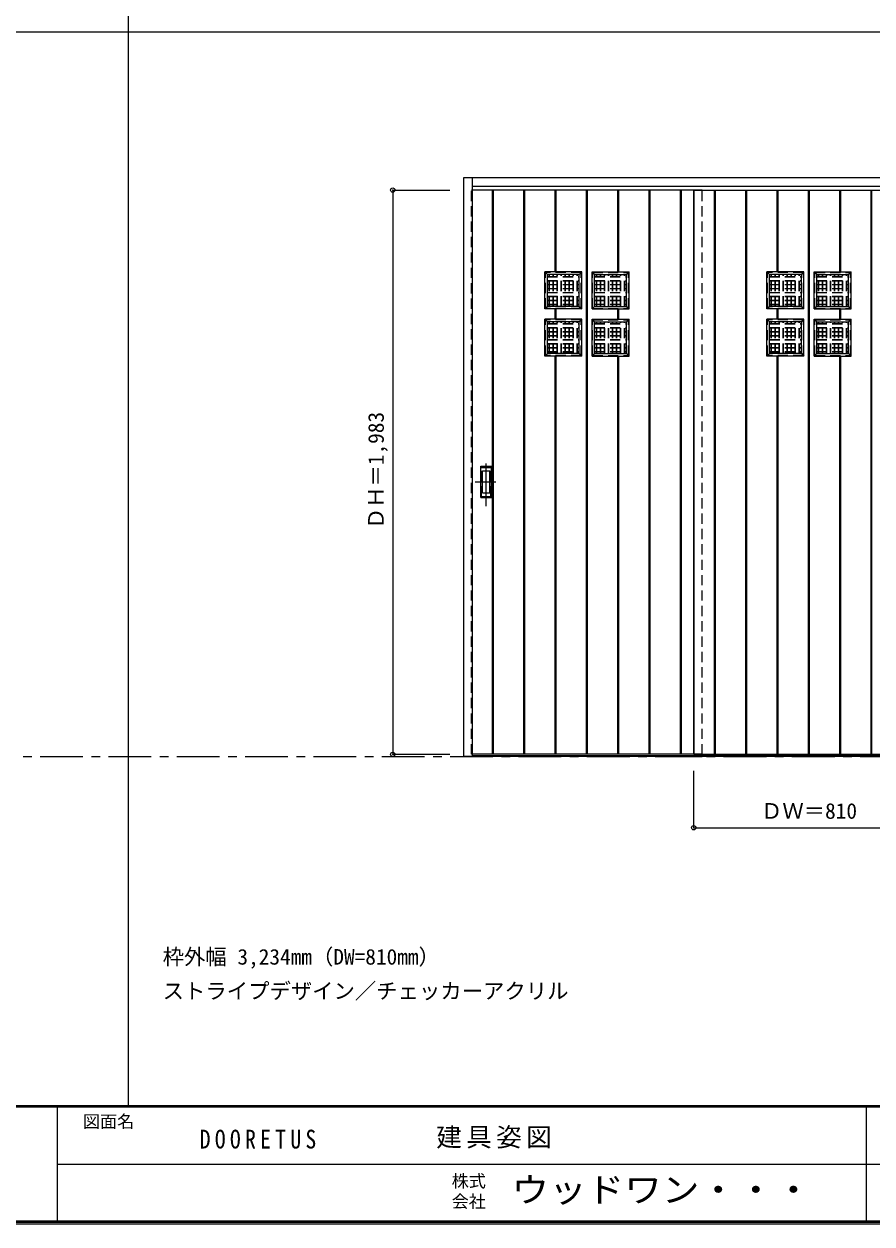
# Model space of a CAD drawing. Units: millimetres, scale not verified. Extents: x -6000 to 5700, y -4307 to 4260.
# Drawn here: x -267 to 2711, y -4205 to 12 of the extents above; entities that cross this region are included whole.
import ezdxf
from ezdxf.enums import TextEntityAlignment as Align

# ---------------------------------------------------------------- set-up
doc = ezdxf.new("R2010")
doc.units = ezdxf.units.MM
doc.header["$LTSCALE"] = 30
doc.header["$PDMODE"] = 32
doc.header["$PDSIZE"] = 15
doc.linetypes.add('CHAIN1', pattern=[8, 5, -1, 1, -1])
doc.linetypes.add('DASHED1', pattern=[1.8, 1.2, -0.6])
for name, color, linetype in [('0-1_通り芯', 7, 'CHAIN1'), ('0-2_扉', 7, 'Continuous'), ('0-3_仕上げ', 3, 'Continuous'), ('0-4_枠', 3, 'Continuous'), ('0-6_引手', 7, 'Continuous'), ('0-A_文字', 7, 'Continuous'), ('0-B_寸法', 7, 'Continuous'), ('0-C_ハッチ', 4, 'Continuous'), ('F-1_枠', 6, 'Continuous'), ('F-A_文字', 7, 'Continuous')]:
    doc.layers.add(name, color=color, linetype=linetype)
doc.styles.add('ＭＳ ゴシック', font='')
doc.styles.get('ＭＳ ゴシック').set_extended_font_data('MS Gothic')

msp = doc.modelspace()

# ---------------------------------------------------------------- linework, layer by layer
at = {"layer": '0-1_通り芯'}
msp.add_line((-5490, -2562.5), (5690, -2562.5), dxfattribs=at)
at = {"layer": '0-2_扉', "color": 4, "linetype": 'DASHED1'}
for p, q in [((1305, -2554.5), (1305, -571.5)), ((1308, -571.5), (1305, -571.5)), ((2115, -2554.5), (2115, -571.5)), ((1308, -2554.5), (1305, -2554.5))]:
    msp.add_line(p, q, dxfattribs=at)
at = {"layer": '0-2_扉', "color": 3}
for p, q in [((2115, -571.5), (1308, -571.5)), ((2085, -571.5), (2895, -571.5)), ((2085, -2554.5), (2085, -571.5)), ((2115, -2554.5), (1308, -2554.5)), ((2085, -2554.5), (2895, -2554.5)), ((2085, -2562.5), (2115, -2562.5))]:
    msp.add_line(p, q, dxfattribs=at)
at = {"layer": '0-3_仕上げ'}
for p, q in [((1378, -2554.5), (1378, -571.5)), ((1382, -2554.5), (1382, -571.5)), ((1488, -2554.5), (1488, -571.5)), ((1492, -2554.5), (1492, -571.5)), ((1598, -859.5), (1598, -571.5)), ((1602, -859.5), (1602, -571.5)), ((1708, -2554.5), (1708, -571.5)), ((1712, -2554.5), (1712, -571.5)), ((1818, -859.5), (1818, -571.5)), ((1822, -859.5), (1822, -571.5)), ((1928, -2554.5), (1928, -571.5)), ((1932, -2554.5), (1932, -571.5)), ((2038, -2554.5), (2038, -571.5)), ((2042, -2554.5), (2042, -571.5)), ((2087, -2554.5), (2087, -571.5)), ((2158, -2554.5), (2158, -571.5)), ((2162, -2554.5), (2162, -571.5)), ((2268, -2554.5), (2268, -571.5)), ((2272, -2554.5), (2272, -571.5)), ((2378, -859.5), (2378, -571.5)), ((2382, -859.5), (2382, -571.5)), ((2488, -2554.5), (2488, -571.5)), ((2492, -2554.5), (2492, -571.5)), ((2598, -859.5), (2598, -571.5)), ((2602, -859.5), (2602, -571.5)), ((2708, -2554.5), (2708, -571.5)), ((1692, -859.5), (1562, -859.5)), ((1562, -989.5), (1562, -859.5)), ((1562, -859.5), (1571, -868.5)), ((1683, -868.5), (1571, -868.5)), ((1571, -980.5), (1571, -868.5)), ((1683, -868.5), (1692, -859.5)), ((1683, -980.5), (1683, -868.5)), ((1692, -989.5), (1692, -859.5)), ((1728, -859.5), (1858, -859.5)), ((1728, -989.5), (1728, -859.5)), ((1737, -868.5), (1728, -859.5)), ((1737, -868.5), (1849, -868.5)), ((1737, -980.5), (1737, -868.5)), ((1858, -859.5), (1849, -868.5)), ((1849, -980.5), (1849, -868.5)), ((1858, -989.5), (1858, -859.5)), ((2472, -859.5), (2342, -859.5)), ((2342, -989.5), (2342, -859.5)), ((2342, -859.5), (2351, -868.5)), ((2463, -868.5), (2351, -868.5)), ((2351, -980.5), (2351, -868.5)), ((2463, -868.5), (2472, -859.5)), ((2463, -980.5), (2463, -868.5)), ((2472, -989.5), (2472, -859.5)), ((2508, -859.5), (2638, -859.5)), ((2508, -989.5), (2508, -859.5)), ((2517, -868.5), (2508, -859.5)), ((2517, -868.5), (2629, -868.5)), ((2517, -980.5), (2517, -868.5)), ((2638, -859.5), (2629, -868.5)), ((2629, -980.5), (2629, -868.5)), ((2638, -989.5), (2638, -859.5)), ((1692, -989.5), (1562, -989.5)), ((1598, -1025.5), (1598, -989.5)), ((1602, -1025.5), (1602, -989.5)), ((1683, -980.5), (1692, -989.5)), ((1737, -980.5), (1728, -989.5)), ((1728, -989.5), (1858, -989.5)), ((1818, -1025.5), (1818, -989.5)), ((1822, -1025.5), (1822, -989.5)), ((2472, -989.5), (2342, -989.5)), ((2378, -1025.5), (2378, -989.5)), ((2382, -1025.5), (2382, -989.5)), ((2463, -980.5), (2472, -989.5)), ((2517, -980.5), (2508, -989.5)), ((2508, -989.5), (2638, -989.5)), ((2598, -1025.5), (2598, -989.5)), ((2602, -1025.5), (2602, -989.5)), ((1692, -1025.5), (1562, -1025.5)), ((1562, -1155.5), (1562, -1025.5)), ((1562, -1025.5), (1571, -1034.5)), ((1683, -1034.5), (1571, -1034.5)), ((1571, -1146.5), (1571, -1034.5)), ((1683, -1034.5), (1692, -1025.5)), ((1683, -1146.5), (1683, -1034.5)), ((1692, -1155.5), (1692, -1025.5)), ((1728, -1025.5), (1858, -1025.5)), ((1728, -1155.5), (1728, -1025.5)), ((1737, -1034.5), (1728, -1025.5)), ((1737, -1034.5), (1849, -1034.5)), ((1737, -1146.5), (1737, -1034.5)), ((1858, -1025.5), (1849, -1034.5)), ((1849, -1146.5), (1849, -1034.5)), ((1858, -1155.5), (1858, -1025.5)), ((2472, -1025.5), (2342, -1025.5)), ((2342, -1155.5), (2342, -1025.5)), ((2342, -1025.5), (2351, -1034.5)), ((2463, -1034.5), (2351, -1034.5)), ((2351, -1146.5), (2351, -1034.5)), ((2463, -1034.5), (2472, -1025.5)), ((2463, -1146.5), (2463, -1034.5)), ((2472, -1155.5), (2472, -1025.5)), ((2508, -1025.5), (2638, -1025.5)), ((2508, -1155.5), (2508, -1025.5)), ((2517, -1034.5), (2508, -1025.5)), ((2517, -1034.5), (2629, -1034.5)), ((2517, -1146.5), (2517, -1034.5)), ((2638, -1025.5), (2629, -1034.5)), ((2629, -1146.5), (2629, -1034.5)), ((2638, -1155.5), (2638, -1025.5)), ((1692, -1155.5), (1562, -1155.5)), ((1598, -2554.5), (1598, -1155.5)), ((1602, -2554.5), (1602, -1155.5)), ((1683, -1146.5), (1692, -1155.5)), ((1737, -1146.5), (1728, -1155.5)), ((1728, -1155.5), (1858, -1155.5)), ((1818, -2554.5), (1818, -1155.5)), ((1822, -2554.5), (1822, -1155.5)), ((2472, -1155.5), (2342, -1155.5)), ((2378, -2554.5), (2378, -1155.5)), ((2382, -2554.5), (2382, -1155.5)), ((2463, -1146.5), (2472, -1155.5)), ((2517, -1146.5), (2508, -1155.5)), ((2508, -1155.5), (2638, -1155.5)), ((2598, -2554.5), (2598, -1155.5)), ((2602, -2554.5), (2602, -1155.5))]:
    msp.add_line(p, q, dxfattribs=at)
at = {"layer": '0-3_仕上げ', "color": 7}
for p, q in [((1380, -2554.5), (1380, -571.5)), ((1490, -2554.5), (1490, -571.5)), ((1600, -859.5), (1600, -571.5)), ((1710, -2554.5), (1710, -571.5)), ((1820, -859.5), (1820, -571.5)), ((1930, -2554.5), (1930, -571.5)), ((2040, -2554.5), (2040, -571.5)), ((2160, -2554.5), (2160, -571.5)), ((2270, -2554.5), (2270, -571.5)), ((2380, -859.5), (2380, -571.5)), ((2490, -2554.5), (2490, -571.5)), ((2600, -859.5), (2600, -571.5)), ((2710, -2554.5), (2710, -571.5)), ((1600, -1025.5), (1600, -989.5)), ((1820, -1025.5), (1820, -989.5)), ((2380, -1025.5), (2380, -989.5)), ((2600, -1025.5), (2600, -989.5)), ((1600, -2554.5), (1600, -1155.5)), ((1820, -2554.5), (1820, -1155.5)), ((2380, -2554.5), (2380, -1155.5)), ((2600, -2554.5), (2600, -1155.5))]:
    msp.add_line(p, q, dxfattribs=at)
at = {"layer": '0-3_仕上げ', "linetype": 'DASHED1'}
for p, q in [((1690, -861.5), (1564, -861.5)), ((1690, -987.5), (1690, -861.5)), ((1730, -861.5), (1856, -861.5)), ((1730, -987.5), (1730, -861.5)), ((2470, -861.5), (2344, -861.5)), ((2470, -987.5), (2470, -861.5)), ((2510, -861.5), (2636, -861.5)), ((2510, -987.5), (2510, -861.5)), ((1690, -1027.5), (1564, -1027.5)), ((1690, -1153.5), (1690, -1027.5)), ((1730, -1027.5), (1856, -1027.5)), ((1730, -1153.5), (1730, -1027.5)), ((2470, -1027.5), (2344, -1027.5)), ((2470, -1153.5), (2470, -1027.5)), ((2510, -1027.5), (2636, -1027.5)), ((2510, -1153.5), (2510, -1027.5))]:
    msp.add_line(p, q, dxfattribs=at)
for points in [[(1690, -987.5), (1564, -987.5), (1564, -861.5)], [(1730, -987.5), (1856, -987.5), (1856, -861.5)], [(2470, -987.5), (2344, -987.5), (2344, -861.5)], [(2510, -987.5), (2636, -987.5), (2636, -861.5)], [(1690, -1153.5), (1564, -1153.5), (1564, -1027.5)], [(1730, -1153.5), (1856, -1153.5), (1856, -1027.5)], [(2470, -1153.5), (2344, -1153.5), (2344, -1027.5)], [(2510, -1153.5), (2636, -1153.5), (2636, -1027.5)]]:
    msp.add_lwpolyline(points, dxfattribs=at)
at = {"layer": '0-3_仕上げ'}
for points in [[(1683, -980.5), (1571, -980.5), (1562, -989.5)], [(1737, -980.5), (1849, -980.5), (1858, -989.5)], [(2463, -980.5), (2351, -980.5), (2342, -989.5)], [(2517, -980.5), (2629, -980.5), (2638, -989.5)], [(1683, -1146.5), (1571, -1146.5), (1562, -1155.5)], [(1737, -1146.5), (1849, -1146.5), (1858, -1155.5)], [(2463, -1146.5), (2351, -1146.5), (2342, -1155.5)], [(2517, -1146.5), (2629, -1146.5), (2638, -1155.5)]]:
    msp.add_lwpolyline(points, dxfattribs=at)
at = {"layer": '0-4_枠'}
for p, q in [((1278, -2562.5), (1278, -527.5)), ((1278, -527.5), (4512, -527.5)), ((1308, -2562.5), (1308, -527.5)), ((1308, -557.5), (4482, -557.5)), ((1308, -2562.5), (1278, -2562.5)), ((4482, -2559.5), (1308, -2559.5)), ((4482, -2562.5), (1308, -2562.5))]:
    msp.add_line(p, q, dxfattribs=at)
at = {"layer": '0-6_引手', "linetype": 'CHAIN1'}
for p, q in [((1356, -1682.23), (1356, -1511.38)), ((1317.93, -1597), (1390.43, -1597))]:
    msp.add_line(p, q, dxfattribs=at)
at = {"layer": '0-6_引手'}
for p, q in [((1337, -1542), (1375, -1542)), ((1337, -1652), (1337, -1542)), ((1343.5, -1558), (1368.5, -1558)), ((1343.5, -1636), (1343.5, -1558)), ((1368.5, -1636), (1368.5, -1558)), ((1375, -1652), (1375, -1542)), ((1343.5, -1636), (1368.5, -1636)), ((1337, -1652), (1375, -1652))]:
    msp.add_line(p, q, dxfattribs=at)
at = {"layer": '0-6_引手', "linetype": 'DASHED1'}
for p, q in [((1372, -1648), (1372, -1546)), ((1340, -1648), (1372, -1648))]:
    msp.add_line(p, q, dxfattribs=at)
msp.add_lwpolyline([(1340, -1648), (1340, -1546), (1372, -1546)], dxfattribs=at)
at = {"layer": '0-B_寸法', "color": 4}
for p, q in [((1028, -571.5), (1228, -571.5)), ((1028, -571.5), (1028, -2554.5)), ((1028, -2554.5), (1228, -2554.5)), ((2085, -2812.5), (2085, -2612.5)), ((2085, -2812.5), (3705, -2812.5))]:
    msp.add_line(p, q, dxfattribs=at)
at = {"layer": '0-B_寸法'}
for p in [(1028, -571.5), (1028, -2554.5), (2085, -2812.5)]:
    msp.add_point(p, dxfattribs=at)
at = {"layer": '0-C_ハッチ', "linetype": 'DASHED1'}
for p, q in [((1571, -875), (1683, -875)), ((1571, -876), (1683, -876)), ((1577.5, -980.5), (1577.5, -868.5)), ((1578.5, -980.5), (1578.5, -868.5)), ((1591.5, -980.5), (1591.5, -868.5)), ((1592.5, -980.5), (1592.5, -868.5)), ((1605.5, -980.5), (1605.5, -868.5)), ((1606.5, -980.5), (1606.5, -868.5)), ((1619.5, -980.5), (1619.5, -868.5)), ((1620.5, -980.5), (1620.5, -868.5)), ((1633.5, -980.5), (1633.5, -868.5)), ((1634.5, -980.5), (1634.5, -868.5)), ((1647.5, -980.5), (1647.5, -868.5)), ((1648.5, -980.5), (1648.5, -868.5)), ((1661.5, -980.5), (1661.5, -868.5)), ((1662.5, -980.5), (1662.5, -868.5)), ((1675.5, -980.5), (1675.5, -868.5)), ((1676.5, -980.5), (1676.5, -868.5)), ((1737, -875), (1849, -875)), ((1737, -876), (1849, -876)), ((1743.5, -980.5), (1743.5, -868.5)), ((1744.5, -980.5), (1744.5, -868.5)), ((1757.5, -980.5), (1757.5, -868.5)), ((1758.5, -980.5), (1758.5, -868.5)), ((1771.5, -980.5), (1771.5, -868.5)), ((1772.5, -980.5), (1772.5, -868.5)), ((1785.5, -980.5), (1785.5, -868.5)), ((1786.5, -980.5), (1786.5, -868.5)), ((1799.5, -980.5), (1799.5, -868.5)), ((1800.5, -980.5), (1800.5, -868.5)), ((1813.5, -980.5), (1813.5, -868.5)), ((1814.5, -980.5), (1814.5, -868.5)), ((1827.5, -980.5), (1827.5, -868.5)), ((1828.5, -980.5), (1828.5, -868.5)), ((1841.5, -980.5), (1841.5, -868.5)), ((1842.5, -980.5), (1842.5, -868.5)), ((2351, -875), (2463, -875)), ((2351, -876), (2463, -876)), ((2357.5, -980.5), (2357.5, -868.5)), ((2358.5, -980.5), (2358.5, -868.5)), ((2371.5, -980.5), (2371.5, -868.5)), ((2372.5, -980.5), (2372.5, -868.5)), ((2385.5, -980.5), (2385.5, -868.5)), ((2386.5, -980.5), (2386.5, -868.5)), ((2399.5, -980.5), (2399.5, -868.5)), ((2400.5, -980.5), (2400.5, -868.5)), ((2413.5, -980.5), (2413.5, -868.5)), ((2414.5, -980.5), (2414.5, -868.5)), ((2427.5, -980.5), (2427.5, -868.5)), ((2428.5, -980.5), (2428.5, -868.5)), ((2441.5, -980.5), (2441.5, -868.5)), ((2442.5, -980.5), (2442.5, -868.5)), ((2455.5, -980.5), (2455.5, -868.5)), ((2456.5, -980.5), (2456.5, -868.5)), ((2517, -875), (2629, -875)), ((2517, -876), (2629, -876)), ((2523.5, -980.5), (2523.5, -868.5)), ((2524.5, -980.5), (2524.5, -868.5)), ((2537.5, -980.5), (2537.5, -868.5)), ((2538.5, -980.5), (2538.5, -868.5)), ((2551.5, -980.5), (2551.5, -868.5)), ((2552.5, -980.5), (2552.5, -868.5)), ((2565.5, -980.5), (2565.5, -868.5)), ((2566.5, -980.5), (2566.5, -868.5)), ((2579.5, -980.5), (2579.5, -868.5)), ((2580.5, -980.5), (2580.5, -868.5)), ((2593.5, -980.5), (2593.5, -868.5)), ((2594.5, -980.5), (2594.5, -868.5)), ((2607.5, -980.5), (2607.5, -868.5)), ((2608.5, -980.5), (2608.5, -868.5)), ((2621.5, -980.5), (2621.5, -868.5)), ((2622.5, -980.5), (2622.5, -868.5)), ((1571, -889), (1683, -889)), ((1571, -890), (1683, -890)), ((1571, -903), (1683, -903)), ((1571, -904), (1683, -904)), ((1571, -917), (1683, -917)), ((1571, -918), (1683, -918)), ((1737, -889), (1849, -889)), ((1737, -890), (1849, -890)), ((1737, -903), (1849, -903)), ((1737, -904), (1849, -904)), ((1737, -917), (1849, -917)), ((1737, -918), (1849, -918)), ((2351, -889), (2463, -889)), ((2351, -890), (2463, -890)), ((2351, -903), (2463, -903)), ((2351, -904), (2463, -904)), ((2351, -917), (2463, -917)), ((2351, -918), (2463, -918)), ((2517, -889), (2629, -889)), ((2517, -890), (2629, -890)), ((2517, -903), (2629, -903)), ((2517, -904), (2629, -904)), ((2517, -917), (2629, -917)), ((2517, -918), (2629, -918)), ((1571, -931), (1683, -931)), ((1571, -932), (1683, -932)), ((1571, -945), (1683, -945)), ((1571, -946), (1683, -946)), ((1571, -959), (1683, -959)), ((1571, -960), (1683, -960)), ((1737, -931), (1849, -931)), ((1737, -932), (1849, -932)), ((1737, -945), (1849, -945)), ((1737, -946), (1849, -946)), ((1737, -959), (1849, -959)), ((1737, -960), (1849, -960)), ((2351, -931), (2463, -931)), ((2351, -932), (2463, -932)), ((2351, -945), (2463, -945)), ((2351, -946), (2463, -946)), ((2351, -959), (2463, -959)), ((2351, -960), (2463, -960)), ((2517, -931), (2629, -931)), ((2517, -932), (2629, -932)), ((2517, -945), (2629, -945)), ((2517, -946), (2629, -946)), ((2517, -959), (2629, -959)), ((2517, -960), (2629, -960)), ((1571, -973), (1683, -973)), ((1571, -974), (1683, -974)), ((1737, -973), (1849, -973)), ((1737, -974), (1849, -974)), ((2351, -973), (2463, -973)), ((2351, -974), (2463, -974)), ((2517, -973), (2629, -973)), ((2517, -974), (2629, -974)), ((1571, -1041), (1683, -1041)), ((1571, -1042), (1683, -1042)), ((1577.5, -1146.5), (1577.5, -1034.5)), ((1578.5, -1146.5), (1578.5, -1034.5)), ((1591.5, -1146.5), (1591.5, -1034.5)), ((1592.5, -1146.5), (1592.5, -1034.5)), ((1605.5, -1146.5), (1605.5, -1034.5)), ((1606.5, -1146.5), (1606.5, -1034.5)), ((1619.5, -1146.5), (1619.5, -1034.5)), ((1620.5, -1146.5), (1620.5, -1034.5)), ((1633.5, -1146.5), (1633.5, -1034.5)), ((1634.5, -1146.5), (1634.5, -1034.5)), ((1647.5, -1146.5), (1647.5, -1034.5)), ((1648.5, -1146.5), (1648.5, -1034.5)), ((1661.5, -1146.5), (1661.5, -1034.5)), ((1662.5, -1146.5), (1662.5, -1034.5)), ((1675.5, -1146.5), (1675.5, -1034.5)), ((1676.5, -1146.5), (1676.5, -1034.5)), ((1737, -1041), (1849, -1041)), ((1737, -1042), (1849, -1042)), ((1743.5, -1146.5), (1743.5, -1034.5)), ((1744.5, -1146.5), (1744.5, -1034.5)), ((1757.5, -1146.5), (1757.5, -1034.5)), ((1758.5, -1146.5), (1758.5, -1034.5)), ((1771.5, -1146.5), (1771.5, -1034.5)), ((1772.5, -1146.5), (1772.5, -1034.5)), ((1785.5, -1146.5), (1785.5, -1034.5)), ((1786.5, -1146.5), (1786.5, -1034.5)), ((1799.5, -1146.5), (1799.5, -1034.5)), ((1800.5, -1146.5), (1800.5, -1034.5)), ((1813.5, -1146.5), (1813.5, -1034.5)), ((1814.5, -1146.5), (1814.5, -1034.5)), ((1827.5, -1146.5), (1827.5, -1034.5)), ((1828.5, -1146.5), (1828.5, -1034.5)), ((1841.5, -1146.5), (1841.5, -1034.5)), ((1842.5, -1146.5), (1842.5, -1034.5)), ((2351, -1041), (2463, -1041)), ((2351, -1042), (2463, -1042)), ((2357.5, -1146.5), (2357.5, -1034.5)), ((2358.5, -1146.5), (2358.5, -1034.5)), ((2371.5, -1146.5), (2371.5, -1034.5)), ((2372.5, -1146.5), (2372.5, -1034.5)), ((2385.5, -1146.5), (2385.5, -1034.5)), ((2386.5, -1146.5), (2386.5, -1034.5)), ((2399.5, -1146.5), (2399.5, -1034.5)), ((2400.5, -1146.5), (2400.5, -1034.5)), ((2413.5, -1146.5), (2413.5, -1034.5)), ((2414.5, -1146.5), (2414.5, -1034.5)), ((2427.5, -1146.5), (2427.5, -1034.5)), ((2428.5, -1146.5), (2428.5, -1034.5)), ((2441.5, -1146.5), (2441.5, -1034.5)), ((2442.5, -1146.5), (2442.5, -1034.5)), ((2455.5, -1146.5), (2455.5, -1034.5)), ((2456.5, -1146.5), (2456.5, -1034.5)), ((2517, -1041), (2629, -1041)), ((2517, -1042), (2629, -1042)), ((2523.5, -1146.5), (2523.5, -1034.5)), ((2524.5, -1146.5), (2524.5, -1034.5)), ((2537.5, -1146.5), (2537.5, -1034.5)), ((2538.5, -1146.5), (2538.5, -1034.5)), ((2551.5, -1146.5), (2551.5, -1034.5)), ((2552.5, -1146.5), (2552.5, -1034.5)), ((2565.5, -1146.5), (2565.5, -1034.5)), ((2566.5, -1146.5), (2566.5, -1034.5)), ((2579.5, -1146.5), (2579.5, -1034.5)), ((2580.5, -1146.5), (2580.5, -1034.5)), ((2593.5, -1146.5), (2593.5, -1034.5)), ((2594.5, -1146.5), (2594.5, -1034.5)), ((2607.5, -1146.5), (2607.5, -1034.5)), ((2608.5, -1146.5), (2608.5, -1034.5)), ((2621.5, -1146.5), (2621.5, -1034.5)), ((2622.5, -1146.5), (2622.5, -1034.5)), ((1571, -1055), (1683, -1055)), ((1571, -1056), (1683, -1056)), ((1571, -1069), (1683, -1069)), ((1571, -1070), (1683, -1070)), ((1571, -1083), (1683, -1083)), ((1571, -1084), (1683, -1084)), ((1737, -1055), (1849, -1055)), ((1737, -1056), (1849, -1056)), ((1737, -1069), (1849, -1069)), ((1737, -1070), (1849, -1070)), ((1737, -1083), (1849, -1083)), ((1737, -1084), (1849, -1084)), ((2351, -1055), (2463, -1055)), ((2351, -1056), (2463, -1056)), ((2351, -1069), (2463, -1069)), ((2351, -1070), (2463, -1070)), ((2351, -1083), (2463, -1083)), ((2351, -1084), (2463, -1084)), ((2517, -1055), (2629, -1055)), ((2517, -1056), (2629, -1056)), ((2517, -1069), (2629, -1069)), ((2517, -1070), (2629, -1070)), ((2517, -1083), (2629, -1083)), ((2517, -1084), (2629, -1084)), ((1571, -1097), (1683, -1097)), ((1571, -1098), (1683, -1098)), ((1571, -1111), (1683, -1111)), ((1571, -1112), (1683, -1112)), ((1571, -1125), (1683, -1125)), ((1571, -1126), (1683, -1126)), ((1737, -1097), (1849, -1097)), ((1737, -1098), (1849, -1098)), ((1737, -1111), (1849, -1111)), ((1737, -1112), (1849, -1112)), ((1737, -1125), (1849, -1125)), ((1737, -1126), (1849, -1126)), ((2351, -1097), (2463, -1097)), ((2351, -1098), (2463, -1098)), ((2351, -1111), (2463, -1111)), ((2351, -1112), (2463, -1112)), ((2351, -1125), (2463, -1125)), ((2351, -1126), (2463, -1126)), ((2517, -1097), (2629, -1097)), ((2517, -1098), (2629, -1098)), ((2517, -1111), (2629, -1111)), ((2517, -1112), (2629, -1112)), ((2517, -1125), (2629, -1125)), ((2517, -1126), (2629, -1126)), ((1571, -1139), (1683, -1139)), ((1571, -1140), (1683, -1140)), ((1737, -1139), (1849, -1139)), ((1737, -1140), (1849, -1140)), ((2351, -1139), (2463, -1139)), ((2351, -1140), (2463, -1140)), ((2517, -1139), (2629, -1139)), ((2517, -1140), (2629, -1140))]:
    msp.add_line(p, q, dxfattribs=at)
at = {"layer": 'F-1_枠'}
for p, q in [((100, -3790), (100, 4175)), ((-6000, -15.5), (5700, -15.5)), ((5700, -3790), (-6000, -3790)), ((5700, -3795), (-6000, -3795)), ((-150, -3795), (-150, -4195)), ((2690, -3795), (2690, -4195)), ((-150, -3995), (5690, -3995.01)), ((5700, -4195), (-6000, -4195)), ((5700, -4200), (-6000, -4200)), ((5700, -4205), (-6000, -4205))]:
    msp.add_line(p, q, dxfattribs=at)

# ---------------------------------------------------------------- texts
at = {"layer": '0-A_文字', "style": 'ＭＳ ゴシック'}
for s, p in [('枠外幅 3,234mm（DW=810mm）', (220, -3310)), ('ストライプデザイン／チェッカーアクリル', (220, -3430))]:
    msp.add_text(s, height=54.99, dxfattribs=at).set_placement(p, align=Align.BOTTOM_LEFT)
at = {"layer": '0-B_寸法', "style": 'ＭＳ ゴシック'}
msp.add_text('ＤＨ＝1,983', height=54.99, rotation=90, dxfattribs=at).set_placement((1013, -1763.25), align=Align.BOTTOM_LEFT)
msp.add_text('ＤＷ＝810', height=54.99, dxfattribs=at).set_placement((2321.25, -2797.5), align=Align.BOTTOM_LEFT)
at = {"layer": 'F-A_文字', "style": 'ＭＳ ゴシック'}
for s, p in [('図面名', (-60, -3880)), ('株式', (1235, -4089)), ('会社', (1235, -4161))]:
    msp.add_text(s, height=43.99, dxfattribs=at).set_placement(p, align=Align.BOTTOM_LEFT)
at = {"layer": 'F-A_文字', "style": 'ＭＳ ゴシック', "width": 1.1}
msp.add_text('ウッドワン・・・', height=87.98, dxfattribs=at).set_placement((1445, -4155), align=Align.BOTTOM_LEFT)
at = {"layer": 'F-A_文字', "char_height": 65.98, "attachment_point": 7, "style": 'ＭＳ ゴシック'}
for s, insert in [('\\T1.39;\\W0.85;DOORETUS', (350, -3940.79)), ('\\T1.17;建具姿図', (1180.42, -3940))]:
    msp.add_mtext(s, dxfattribs=dict(at, insert=insert))

doc.saveas('drawing.dxf')
